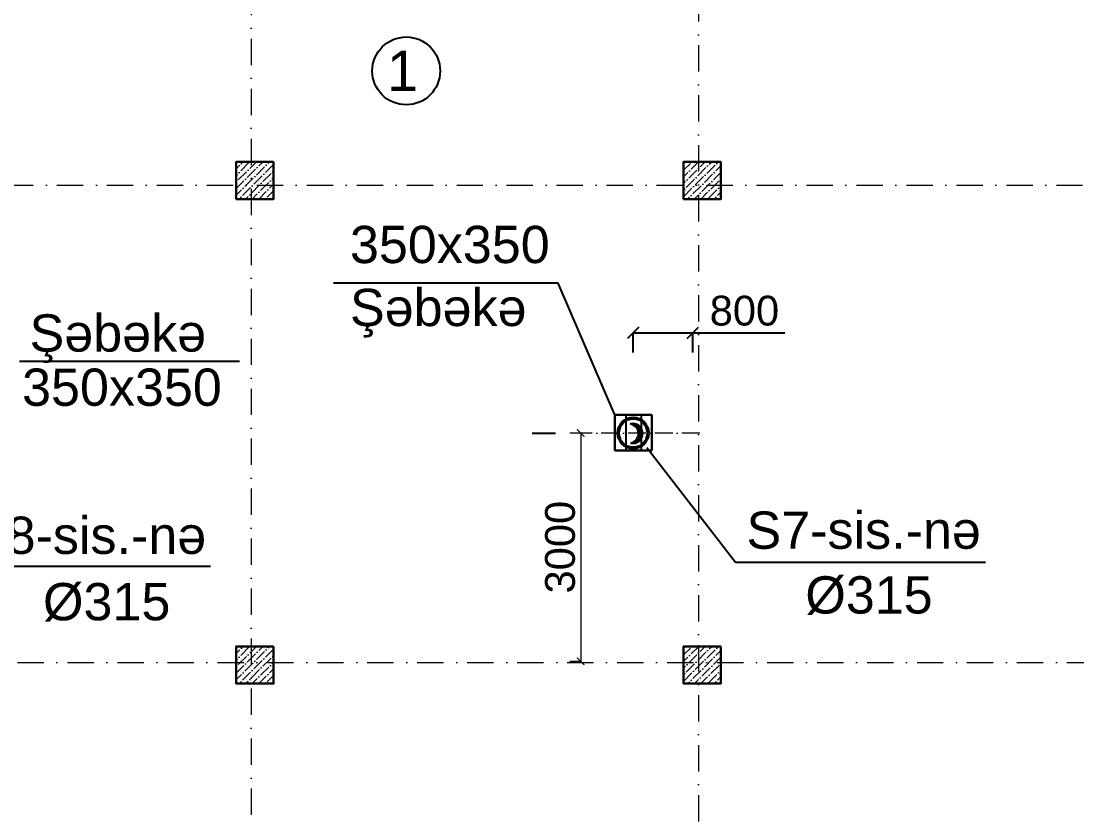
# Model space of a CAD drawing. Header units: millimetres. Extents: x 895788 to 1136524, y -21936 to 400945.
# Drawn here: x 1049184 to 1063347, y 168115 to 178801 of the extents above; entities that cross this region are included whole.
import ezdxf

# ---------------------------------------------------------------- set-up
doc = ezdxf.new("R2010")
doc.units = ezdxf.units.MM
doc.linetypes.add('ACAD_ISO10W100', pattern=[18, 12, -3, 0, -3])
doc.linetypes.add('Штрихпунктирная', pattern=[670.277762, 352.777767, -176.388884, 0, -141.111112])
for name, color, linetype, lineweight in [('LLLLLLLL', 7, 'Continuous', 30), ('оси_Ном._пера__1', 7, 'Continuous', 15), ('перегородка_Ном._пера__7', 7, 'Continuous', 60)]:
    doc.layers.add(name, color=color, linetype=linetype, lineweight=lineweight)
doc.styles.get("Standard").update_dxf_attribs({"font": 'arial.ttf', "height": 400})
doc.styles.add('СГЕНЕРИР_СТИЛЬ_1', font='arial.ttf')
doc.dimstyles.new('col mtn', dxfattribs={"dimtxt": 250, "dimasz": 100, "dimexe": 1.25, "dimexo": 0.625, "dimgap": 70, "dimtad": 1, "dimdec": 0, "dimtxsty": 'Standard', "dimblk": 'ARCHTICK', "dimcen": 2.5, "dimadec": 0, "dimazin": 0, "dimtfac": 1, "dimtdec": 0, "dimtmove": 0, "dimatfit": 3, "dimldrblk": 'ARCHTICK', "dimfxl": 300, "dimfxlon": 1, "dimlwd": 9, "dimlwe": 9, "dimarcsym": 0})

# ---------------------------------------------------------------- blocks, each defined once
blk = doc.blocks.new('_Oblique')
at = {"color": 0, "linetype": 'ByBlock', "lineweight": -2}
blk.add_line((-0.5, -0.5), (0.5, 0.5), dxfattribs=at)
blk = doc.blocks.new('_ArchTick')
at = {"color": 0, "linetype": 'ByBlock', "const_width": 0.15}
blk.add_lwpolyline([(-0.5, -0.5), (0.5, 0.5)], dxfattribs=at)
blk = doc.blocks.new('*D110')
at = {"color": 0, "lineweight": 9, "transparency": 16777216}
for p, q in [((1056546, 173277), (1056692, 173277)), ((1056691, 173277), (1056691, 170215)), ((1056546, 170215), (1056692, 170215))]:
    blk.add_line(p, q, dxfattribs=at)
at = {"layer": 'Defpoints', "color": 0, "transparency": 16777216}
for p in [(1056546, 173277), (1056546, 170215), (1056691, 170215)]:
    blk.add_point(p, dxfattribs=at)
at = {"color": 0, "lineweight": 9, "transparency": 16777216, "xscale": 100, "yscale": 100, "zscale": 100}
for p, rotation in [((1056691, 173277), 90), ((1056691, 170215), 270)]:
    blk.add_blockref('_ArchTick', p, dxfattribs=dict(at, rotation=rotation))
at = {"color": 0, "lineweight": 0, "transparency": 16777216, "insert": (1056416, 171746), "char_height": 400, "attachment_point": 5, "rotation": 90}
blk.add_mtext('{\\fArial|b0|i0|c238|p34;3000}', dxfattribs=at)

msp = doc.modelspace()

# ---------------------------------------------------------------- hatches: boundary and pattern name
at = {"lineweight": 9}
h = msp.add_hatch(dxfattribs=at)
h.set_pattern_fill('ANSI36', color=256, scale=500)
h.set_pattern_definition([(45, (-674326.7, 2459012.49), (33.1456304, 121.533978), [156.25, -31.25, 0, -31.25])])
h.paths.add_polyline_path([(1052070.921, 176914.973), (1052070.921, 176414.973), (1052570.921, 176414.973), (1052570.921, 176914.973)])
h = msp.add_hatch(dxfattribs=at)
h.set_pattern_fill('ANSI36', color=256, scale=500)
h.set_pattern_definition([(45, (-680326.7, 2459012.49), (33.1456304, 121.533978), [156.25, -31.25, 0, -31.25])])
h.paths.add_polyline_path([(1058070.921, 176914.973), (1058070.921, 176414.973), (1058570.921, 176414.973), (1058570.921, 176914.973)])
h = msp.add_hatch(dxfattribs=at)
h.set_pattern_fill('ANSI36', color=256, scale=500)
h.set_pattern_definition([(45, (-674326.503, 2452512.49), (33.1456304, 121.533978), [156.25, -31.25, 0, -31.25])])
h.paths.add_polyline_path([(1052070.726, 170414.973), (1052070.726, 169914.973), (1052570.726, 169914.973), (1052570.726, 170414.973)])
h = msp.add_hatch(dxfattribs=at)
h.set_pattern_fill('ANSI36', color=256, scale=500)
h.set_pattern_definition([(45, (-680326.503, 2452512.49), (33.1456304, 121.533978), [156.25, -31.25, 0, -31.25])])
h.paths.add_polyline_path([(1058070.726, 170414.973), (1058070.726, 169914.973), (1058570.726, 169914.973), (1058570.726, 170414.973)])

# ---------------------------------------------------------------- linework, layer by layer
at = {"color": 7}
for p, q in [((1056389.073, 175285.481), (1053373.756, 175285.481)), ((1057148.346, 173521.665), (1056389.073, 175285.481)), ((1057395.885, 174357.898), (1057395.885, 174620.444)), ((1057395.885, 174620.264), (1058195.885, 174620.264)), ((1058195.885, 174357.898), (1058195.885, 174620.444)), ((1058195.885, 174620.264), (1059428.832, 174620.264)), ((1052112.415, 174234.158), (1049160.621, 174234.158)), ((1057298.827, 173042.13), (1057298.827, 173521.665)), ((1057504.923, 173042.13), (1057504.923, 173521.665)), ((1058768.373, 171539.624), (1057579.705, 173078.021)), ((1062122.362, 171539.624), (1058768.373, 171539.624)), ((1051722.646, 171485.238), (1048368.657, 171485.238))]:
    msp.add_line(p, q, dxfattribs=at)
at = {"color": 7, "lineweight": 30}
for p, q in [((1057150.854, 173042.13), (1057148.346, 173521.665)), ((1057148.346, 173521.665), (1057643.424, 173521.665)), ((1057643.424, 173521.665), (1057645.932, 173042.13)), ((1057645.932, 173042.13), (1057150.854, 173042.13))]:
    msp.add_line(p, q, dxfattribs=at)
at = {"linetype": 'Continuous'}
for p, q in [((1057360.543, 173398.997), (1057358.758, 173397.212)), ((1057366.243, 173400.207), (1057362.523, 173396.487)), ((1057371.639, 173401.113), (1057366.194, 173395.668)), ((1057376.78, 173401.764), (1057369.776, 173394.759)), ((1057381.702, 173402.196), (1057373.273, 173393.767)), ((1057386.432, 173402.436), (1057376.69, 173392.693)), ((1057390.993, 173402.506), (1057380.029, 173391.542)), ((1057395.401, 173402.425), (1057383.294, 173390.318)), ((1057399.671, 173402.204), (1057386.488, 173389.021)), ((1057403.814, 173401.857), (1057389.613, 173387.656)), ((1057407.841, 173401.394), (1057392.67, 173386.223)), ((1057411.758, 173400.821), (1057395.662, 173384.725)), ((1057415.574, 173400.147), (1057398.591, 173383.164)), ((1057419.295, 173399.377), (1057401.458, 173381.54)), ((1057422.925, 173398.518), (1057404.264, 173379.856)), ((1057426.47, 173397.572), (1057407.01, 173378.112)), ((1057429.933, 173396.545), (1057409.698, 173376.31)), ((1057433.318, 173395.44), (1057412.328, 173374.45)), ((1057436.629, 173394.261), (1057414.901, 173372.533)), ((1057439.867, 173393.009), (1057417.417, 173370.559)), ((1057443.036, 173391.687), (1057419.878, 173368.529)), ((1057446.137, 173390.299), (1057422.283, 173366.444)), ((1057449.173, 173388.845), (1057424.632, 173364.304)), ((1057452.146, 173387.327), (1057426.927, 173362.108)), ((1057455.056, 173385.747), (1057429.167, 173359.858)), ((1057457.905, 173384.106), (1057431.352, 173357.553)), ((1057460.695, 173382.406), (1057433.482, 173355.192)), ((1057463.427, 173380.648), (1057435.556, 173352.777)), ((1057466.101, 173378.832), (1057437.575, 173350.305)), ((1057468.718, 173376.959), (1057439.538, 173347.778)), ((1057471.28, 173375.03), (1057441.444, 173345.194)), ((1057473.786, 173373.046), (1057443.293, 173342.553)), ((1057476.236, 173371.006), (1057445.084, 173339.854)), ((1057478.633, 173368.912), (1057446.817, 173337.097)), ((1057480.974, 173366.764), (1057448.489, 173334.279)), ((1057483.262, 173364.562), (1057450.101, 173331.4)), ((1057485.496, 173362.305), (1057451.65, 173328.46)), ((1057487.675, 173359.994), (1057453.135, 173325.455)), ((1057489.8, 173357.629), (1057454.555, 173322.385)), ((1057491.871, 173355.21), (1057455.908, 173319.247)), ((1057493.887, 173352.736), (1057457.191, 173316.04)), ((1057522.486, 173269.082), (1057392.429, 173139.025)), ((1057522.345, 173264.451), (1057397.06, 173139.166)), ((1057522.027, 173259.642), (1057401.869, 173139.484)), ((1057521.506, 173254.631), (1057406.88, 173140.006)), ((1057520.751, 173249.386), (1057412.125, 173140.76)), ((1057519.723, 173243.868), (1057417.643, 173141.788)), ((1057518.363, 173238.018), (1057423.493, 173143.148)), ((1057516.59, 173231.755), (1057429.756, 173144.921)), ((1057514.276, 173224.95), (1057436.561, 173147.235)), ((1057522.467, 173273.553), (1057437.706, 173188.792)), ((1057511.2, 173217.384), (1057444.127, 173150.311)), ((1057522.304, 173277.88), (1057447.66, 173203.236)), ((1057522.01, 173282.076), (1057452.88, 173212.946)), ((1057521.595, 173286.151), (1057456.447, 173221.003)), ((1057495.848, 173350.206), (1057458.401, 173312.76)), ((1057521.067, 173290.114), (1057459.074, 173228.12)), ((1057497.753, 173347.621), (1057459.537, 173309.406)), ((1057499.601, 173344.98), (1057460.596, 173305.974)), ((1057520.436, 173293.972), (1057461.066, 173234.603)), ((1057501.393, 173342.282), (1057461.572, 173302.461)), ((1057503.127, 173339.525), (1057462.464, 173298.862)), ((1057519.706, 173297.733), (1057462.59, 173240.617)), ((1057504.802, 173336.71), (1057463.266, 173295.174)), ((1057518.884, 173301.401), (1057463.746, 173246.263)), ((1057506.417, 173333.835), (1057463.972, 173291.39)), ((1057507.97, 173330.898), (1057464.578, 173287.506)), ((1057517.975, 173304.982), (1057464.604, 173251.61)), ((1057509.461, 173327.899), (1057465.075, 173283.513)), ((1057516.982, 173308.479), (1057465.209, 173256.706)), ((1057510.888, 173324.835), (1057465.457, 173279.405)), ((1057515.91, 173311.897), (1057465.599, 173261.586)), ((1057512.248, 173321.706), (1057465.713, 173275.17)), ((1057514.762, 173315.239), (1057465.799, 173266.276)), ((1057513.54, 173318.507), (1057465.831, 173270.799)), ((1057364.947, 173142.974), (1057363.778, 173141.805)), ((1057370.961, 173144.498), (1057367.539, 173141.075)), ((1057377.444, 173146.49), (1057371.397, 173140.444)), ((1057384.561, 173149.117), (1057375.36, 173139.917)), ((1057392.618, 173152.684), (1057379.435, 173139.501)), ((1057402.328, 173157.904), (1057383.631, 173139.207)), ((1057416.772, 173167.858), (1057387.958, 173139.044)), ((1057506.916, 173208.61), (1057452.901, 173154.595)), ((1057500.154, 173197.359), (1057464.152, 173161.357))]:
    msp.add_line(p, q, dxfattribs=at)
msp.add_line((1056041.846, 173276.749), (1056351.151, 173276.749))
at = {"color": 3, "lineweight": 30}
for points in [[(1052570.921, 176914.973), (1052070.921, 176914.973), (1052070.921, 176414.973), (1052570.921, 176414.973)], [(1058570.921, 176914.973), (1058070.921, 176914.973), (1058070.921, 176414.973), (1058570.921, 176414.973)], [(1052570.726, 170414.973), (1052070.726, 170414.973), (1052070.726, 169914.973), (1052570.726, 169914.973)], [(1058570.726, 170414.973), (1058070.726, 170414.973), (1058070.726, 169914.973), (1058570.726, 169914.973)]]:
    msp.add_lwpolyline(points, close=True, dxfattribs=at)
at = {"color": 0, "lineweight": 25}
msp.add_circle((1054350.296, 178133.182), 454.873, dxfattribs=at)
at = {"color": 7}
for centre, radius, start, end in [((1057390.751, 173270.761), 131.746, 257.2409199, 105.4726223), ((1057336.098, 173269.466), 129.74, 281.3605247, 81.3530175)]:
    msp.add_arc(centre, radius, start, end, dxfattribs=at)
at = {"layer": 'LLLLLLLL', "color": 0, "linetype": 'ACAD_ISO10W100', "lineweight": 20, "ltscale": 20}
msp.add_line((1058287.008, 173276.749), (1056650.117, 173276.749), dxfattribs=at)
at = {"layer": 'LLLLLLLL', "color": 5, "linetype": 'Continuous', "lineweight": 50, "ltscale": 50}
msp.add_circle((1057395.098, 173276.749), 200, dxfattribs=at)
at = {"layer": 'оси_Ном._пера__1', "linetype": 'Штрихпунктирная'}
for p, q in [((1022178.726, 176600.464), (1071768.85, 176600.464)), ((1022320.739, 170200.464), (1071768.655, 170200.464))]:
    msp.add_line(p, q, dxfattribs=at)
at = {"layer": 'оси_Ном._пера__1', "linetype": 'Штрихпунктирная', "flags": 128}
for points in [[(1052271.009, 187278.933), (1052272.084, 146959.652), (1052270.921, 145367.466)], [(1058270.921, 187191.899), (1058270.921, 150751.414), (1058270.921, 145367.466)]]:
    msp.add_lwpolyline(points, dxfattribs=at)

# ---------------------------------------------------------------- block references
at = {"color": 7, "xscale": 150, "yscale": 150, "zscale": 150, "rotation": 180}
msp.add_blockref('_Oblique', (1057395.885, 174620.264), dxfattribs=at)
at = {"color": 7, "xscale": 150, "yscale": 150, "zscale": 150}
msp.add_blockref('_Oblique', (1058195.885, 174620.264), dxfattribs=at)

# ---------------------------------------------------------------- texts
at = {"color": 7}
for s, p in [('350x350', (1053595.555, 175555.473)), ('Şəbəkə', (1053595.787, 174710.792)), ('Şəbəkə', (1049297.492, 174368.498)), ('350x350', (1049197.068, 173641.384)), ('S7-sis.-nə', (1058914.947, 171723.933)), ('S8-sis.-nə', (1048523.641, 171655.079))]:
    msp.add_text(s, height=500, dxfattribs=at).set_placement(p)
for p in [(1059704.279, 170855.243), (1049477.863, 170764.849)]:
    msp.add_text('Ø315', height=500, rotation=0.0028183, dxfattribs=at).set_placement(p)
at = {"color": 7, "insert": (1058887.358, 174915.134), "char_height": 400, "attachment_point": 5}
msp.add_mtext('\\A1;800', dxfattribs=at)
at = {"layer": 'перегородка_Ном._пера__7', "linetype": 'Continuous', "insert": (1054510.566, 178405.022), "char_height": 540, "attachment_point": 3, "style": 'СГЕНЕРИР_СТИЛЬ_1'}
msp.add_mtext('1', dxfattribs=at)

# ---------------------------------------------------------------- dimensions: what is measured, and where the dimension line sits
at = {"color": 7, "lineweight": 0}
dim = msp.add_linear_dim(base=(1056690.602, 170214.973), p1=(1056545.602, 173276.749), p2=(1056545.602, 170214.973), angle=90, text='{\\fArial|b0|i0|c238|p34;3000}', dimstyle='col mtn', dxfattribs=at)
dim.commit()
dim.dimension.update_dxf_attribs({"geometry": '*D110', "text_midpoint": (1056416.236, 171745.861)})

doc.saveas('drawing.dxf')
